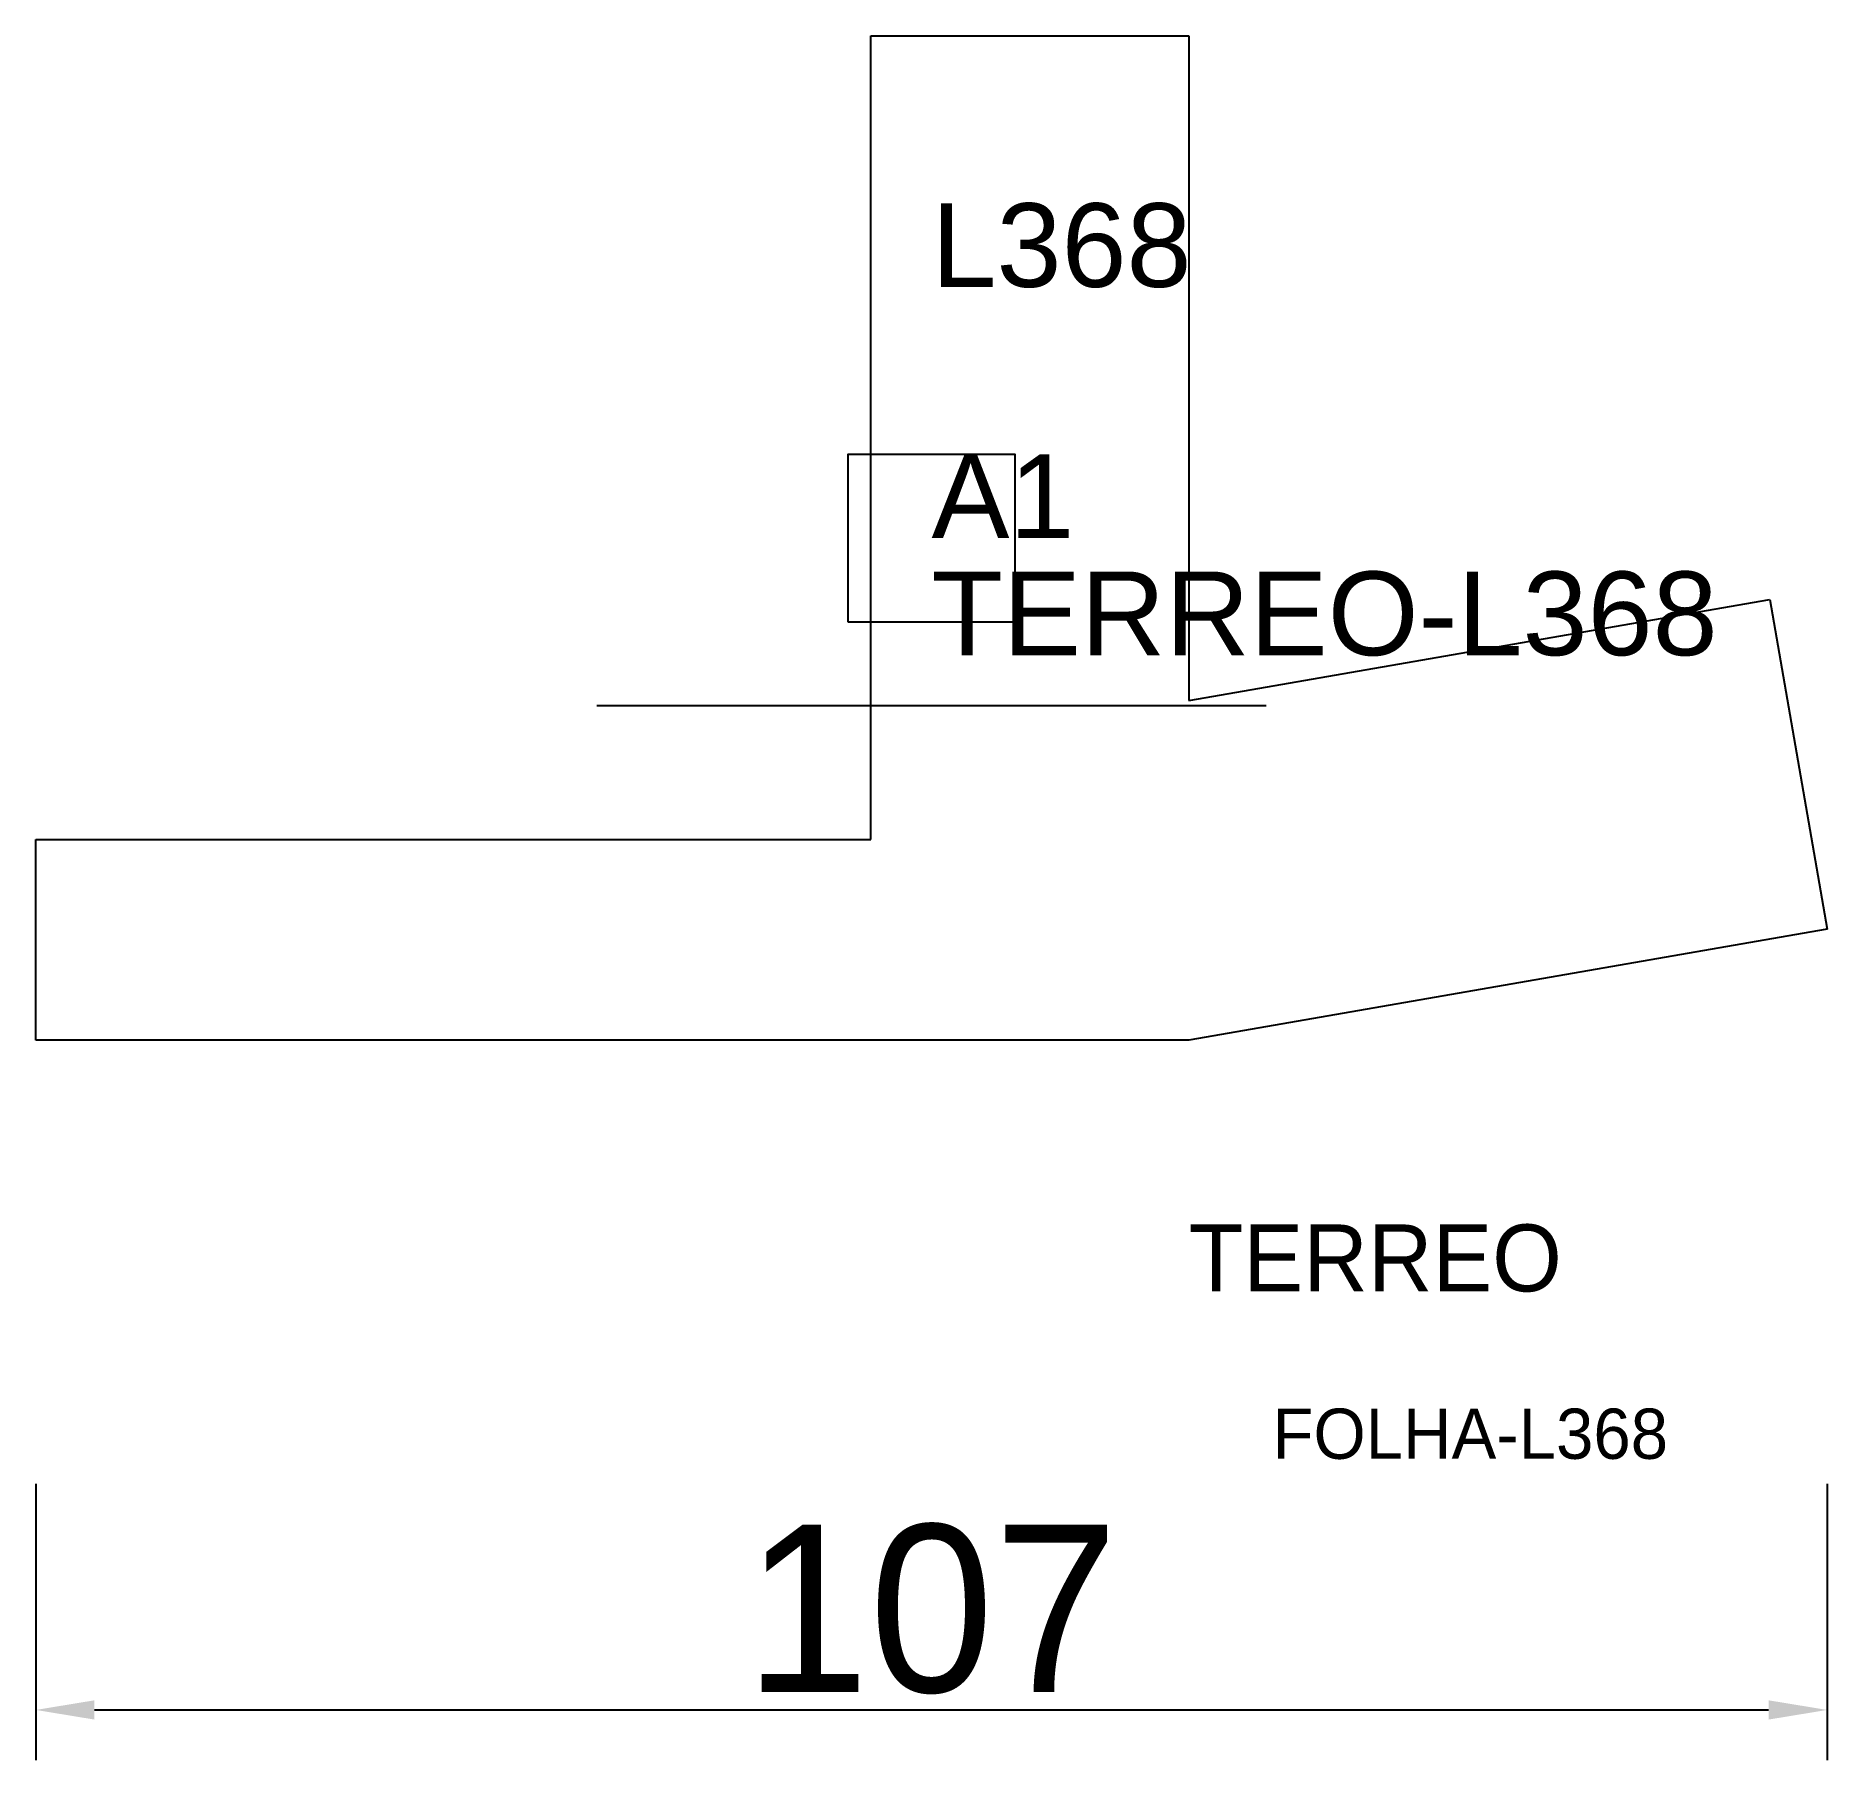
# Model space of a CAD drawing. Header units: metres. Extents: x 222 to 329, y 98 to 202.
import ezdxf

# ---------------------------------------------------------------- set-up
doc = ezdxf.new("R2010")
doc.units = ezdxf.units.M
for name, color, linetype in [('3', 3, 'CONTINUOUS'), ('AUX00', 7, 'CONTINUOUS'), ('COTA', 241, 'CONTINUOUS'), ('FOLHA', 255, 'CONTINUOUS'), ('Hachura', 251, 'CONTINUOUS'), ('NOMENCLATURA', 7, 'CONTINUOUS'), ('Nível', 160, 'CONTINUOUS'), ('Painéis', 200, 'CONTINUOUS'), ('Pilares', 5, 'CONTINUOUS'), ('SARR_2.2x7', 40, 'CONTINUOUS')]:
    doc.layers.add(name, color=color, linetype=linetype)
doc.styles.add('ARIAL', font='Arial.ttf')
doc.styles.add('STR_STANDARD', font='arial.ttf')
doc.dimstyles.new('EZ DXF', dxfattribs={"dimtxt": 10, "dimasz": 3.5, "dimexe": 3, "dimexo": 1.5, "dimgap": 1, "dimtad": 1, "dimdec": 1, "dimdsep": 46, "dimcen": 2.5, "dimazin": 3, "dimtfac": 1, "dimtmove": 0, "dimatfit": 3})

msp = doc.modelspace()

# ---------------------------------------------------------------- hatches: boundary and pattern name
at = {"layer": 'Hachura'}
h = msp.add_hatch(dxfattribs=at)
h.set_pattern_fill('ANSI31', scale=50)
h.paths.add_polyline_path([(291.08, 141.5), (222.2, 141.5), (222.2, 153.5), (272.08, 153.5), (272.08, 201.5), (291.08, 201.5), (291.08, 161.8), (325.79, 167.84), (329.22, 148.14)])
h = msp.add_hatch(dxfattribs=at)
h.set_pattern_fill('ANSI31', scale=50)
h.paths.add_polyline_path([(291.08, 141.5), (222.2, 141.5), (222.2, 153.5), (272.08, 153.5), (272.08, 201.5), (291.08, 201.5), (291.08, 161.8), (325.79, 167.84), (329.22, 148.14)])

# ---------------------------------------------------------------- linework, layer by layer
at = {"layer": 'Painéis', "color": 200}
for p, q in [((272.08, 153.5), (272.08, 201.5)), ((272.08, 201.5), (291.08, 201.5)), ((272.08, 153.5), (272.08, 201.5)), ((272.08, 201.5), (291.08, 201.5)), ((291.08, 201.5), (291.08, 161.8)), ((291.08, 201.5), (291.08, 161.8)), ((291.08, 161.8), (325.79, 167.84)), ((291.08, 161.8), (325.79, 167.84)), ((325.79, 167.84), (329.22, 148.14)), ((325.79, 167.84), (329.22, 148.14)), ((222.2, 141.5), (222.2, 153.5)), ((222.2, 153.5), (272.08, 153.5)), ((222.2, 141.5), (222.2, 153.5)), ((222.2, 153.5), (272.08, 153.5)), ((329.22, 148.14), (291.08, 141.5)), ((329.22, 148.14), (291.08, 141.5)), ((291.08, 141.5), (222.2, 141.5)), ((291.08, 141.5), (222.2, 141.5))]:
    msp.add_line(p, q, dxfattribs=at)
at = {"layer": 'Pilares'}
msp.add_lwpolyline([(270.71, 166.5), (280.71, 166.5), (280.71, 176.5), (270.71, 176.5)], close=True, dxfattribs=at)
msp.add_lwpolyline([(270.71, 166.5), (280.71, 166.5), (280.71, 176.5), (270.71, 176.5)], close=True, dxfattribs=at)
at = {"layer": 'SARR_2.2x7'}
msp.add_line((255.71, 161.5), (295.71, 161.5), dxfattribs=at)
msp.add_line((255.71, 161.5), (295.71, 161.5), dxfattribs=at)

# ---------------------------------------------------------------- texts
at = {"layer": '3', "style": 'STR_STANDARD'}
msp.add_text('A1', height=5, dxfattribs=at).set_placement((275.71, 171.5))
msp.add_text('A1', height=5, dxfattribs=at).set_placement((275.71, 171.5))
at = {"layer": 'AUX00', "style": 'STR_STANDARD'}
msp.add_text('TERREO-L368', height=5, dxfattribs=at).set_placement((275.71, 164.5))
msp.add_text('TERREO-L368', height=5, dxfattribs=at).set_placement((275.71, 164.5))
at = {"layer": 'FOLHA'}
msp.add_text('FOLHA-L368', height=3, dxfattribs=at).set_placement((296.08, 116.5))
msp.add_text('FOLHA-L368', height=3, dxfattribs=at).set_placement((296.08, 116.5))
at = {"layer": 'NOMENCLATURA', "insert": (275.71, 191.5), "char_height": 5, "attachment_point": 1, "style": 'ARIAL'}
msp.add_mtext('L368', dxfattribs=at)
msp.add_mtext('L368', dxfattribs=at)
at = {"layer": 'Nível'}
msp.add_text('TERREO', height=4, dxfattribs=at).set_placement((291.08, 126.5))
msp.add_text('TERREO', height=4, dxfattribs=at).set_placement((291.08, 126.5))

# ---------------------------------------------------------------- dimensions: what is measured, and where the dimension line sits
at = {"layer": 'COTA'}
msp.add_linear_dim(base=(222.2, 101.5), p1=(222.2, 116.5), p2=(329.22, 116.5), dimstyle='EZ DXF', dxfattribs=at).render()
msp.add_linear_dim(base=(222.2, 101.5), p1=(222.2, 116.5), p2=(329.22, 116.5), dimstyle='EZ DXF', dxfattribs=at).render()

doc.saveas('drawing.dxf')
